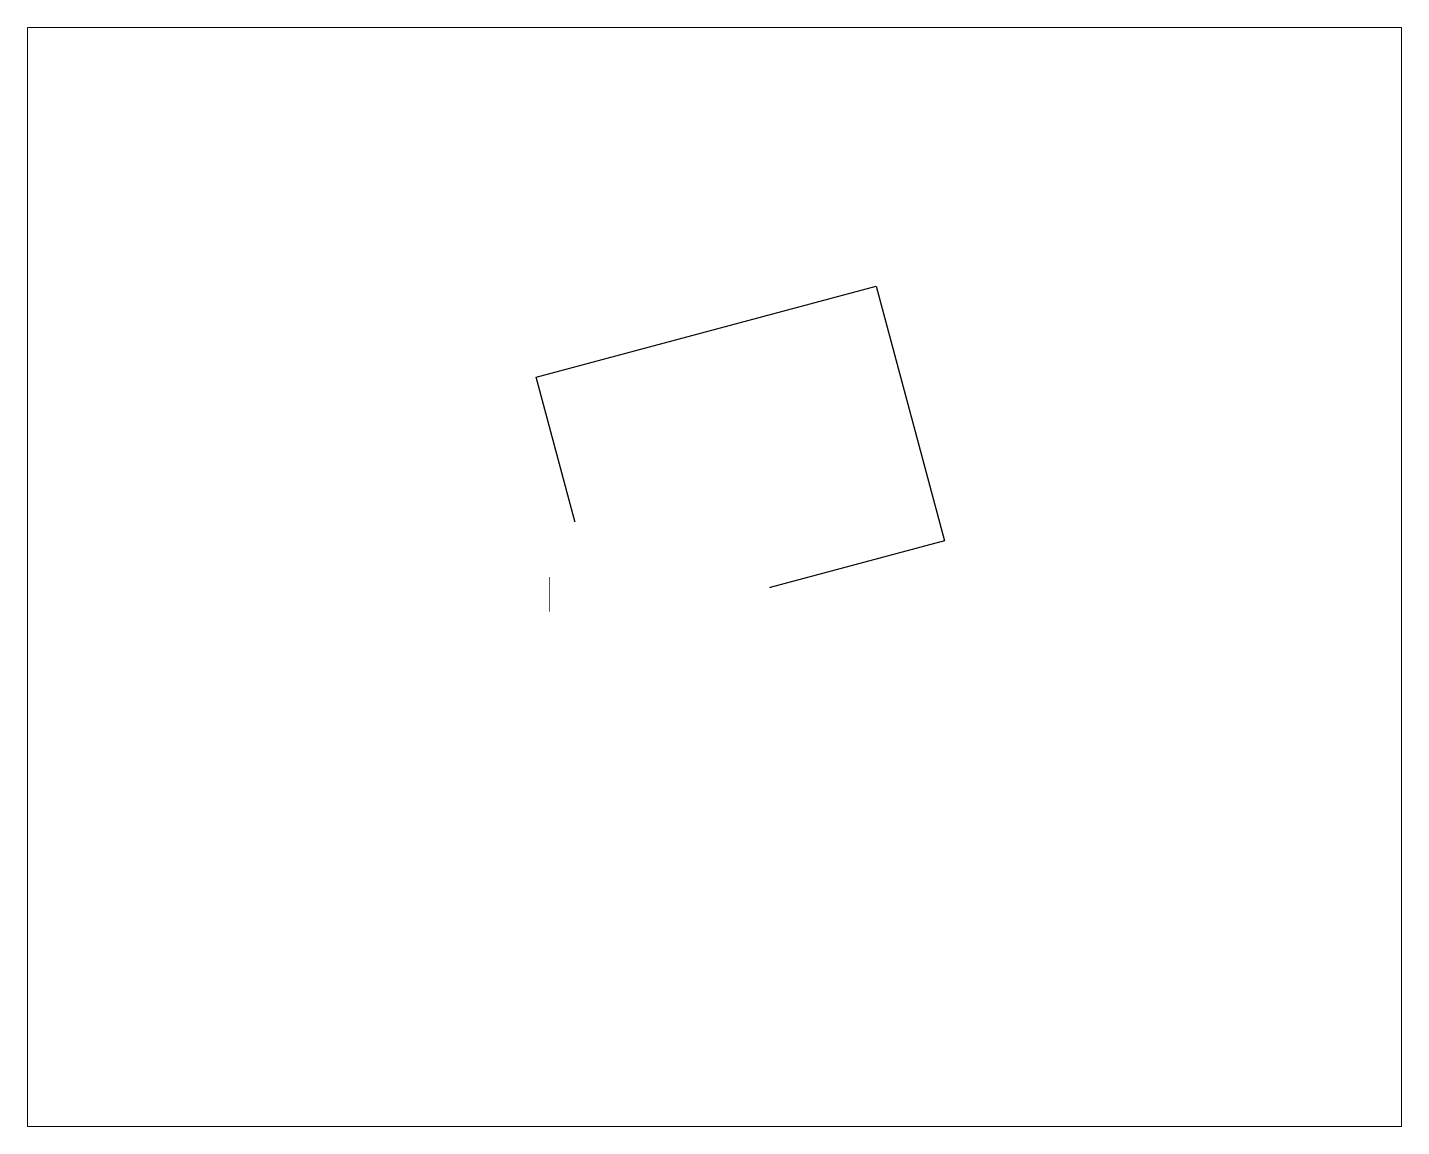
# Paper-space layout 'Plot' of a CAD drawing. Header units: metres. Extents: x 0 to 10, y 1 to 9.
# The model-space entities are those that its viewports show. They can reach past a viewport. Long polylines and large blocks are cut down to what shows.
import ezdxf

# ---------------------------------------------------------------- set-up
doc = ezdxf.new("R2010")
doc.units = ezdxf.units.M
picture_1 = doc.add_image_def('image1.png', size_in_pixel=(640, 480))

msp = doc.modelspace()

# ---------------------------------------------------------------- pictures from other files: only their frames are drawn
image = msp.add_image(picture_1, insert=(0, 0), size_in_units=(3, 3))
image.set_boundary_path([(0, 0), (100, 0), (100, 100), (0, 100), (0, 0)])
at = {"layer": 'IMG'}
image = msp.add_image(picture_1, insert=(1, 2), size_in_units=(6.4, 4.8), rotation=15, dxfattribs=at)

# ---------------------------------------------------------------- next in the draw order: wipeouts: each hides what was drawn before it
msp.add_wipeout([(0, 0), (4, 0), (4, 4), (0, 4)])

psp = doc.layouts.new('Plot')

# ---------------------------------------------------------------- viewports
at = {"layer": 'VIEWPORTS'}
psp.add_viewport(center=(5, 5), size=(10, 8), view_center_point=(3, 3), view_height=20, dxfattribs=at)

doc.saveas('drawing.dxf')
